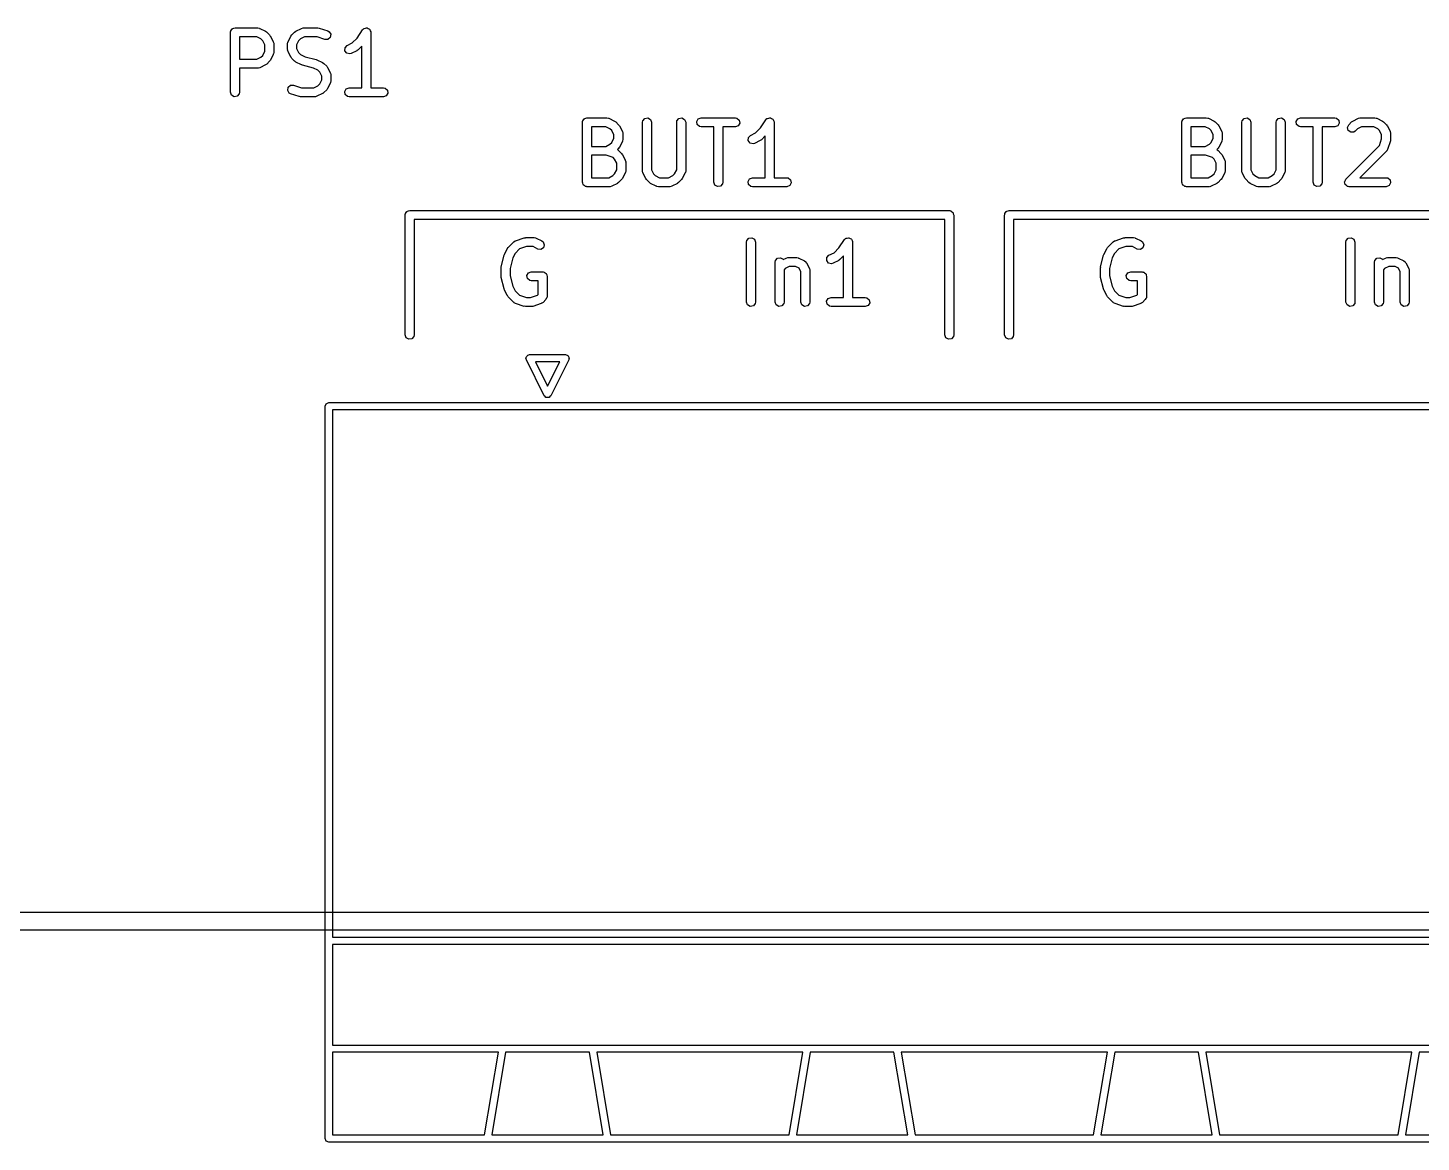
# Model space of a CAD drawing. Extents: x 51 to 223, y -135 to -33.
# Drawn here: x 110.83 to 134.07, y -134.56 to -115.97 of the extents above; entities that cross this region are included whole.
import ezdxf

# ---------------------------------------------------------------- set-up
doc = ezdxf.new("R2010")
doc.units = 0
doc.layers.add('BLACK', color=7, linetype='CONTINUOUS')

msp = doc.modelspace()

# ---------------------------------------------------------------- linework, layer by layer
at = {"layer": 'BLACK', "linetype": 'CONTINUOUS'}
for p, q in [((114.228, -116.002), (114.238, -115.985)), ((114.238, -115.985), (114.244, -115.983)), ((114.244, -115.983), (114.248, -115.977)), ((114.248, -115.977), (114.267, -115.974)), ((114.267, -115.974), (114.286, -115.967)), ((114.286, -115.967), (114.667, -115.967)), ((114.667, -115.967), (114.692, -115.972)), ((114.692, -115.972), (114.696, -115.975)), ((114.696, -115.975), (114.7, -115.975)), ((114.7, -115.975), (114.795, -116.023)), ((115.3, -116.023), (115.395, -115.975)), ((115.395, -115.975), (115.42, -115.968)), ((115.42, -115.968), (115.424, -115.969)), ((115.424, -115.969), (115.429, -115.967)), ((115.429, -115.967), (115.667, -115.967)), ((115.667, -115.967), (115.689, -115.971)), ((115.689, -115.971), (115.69, -115.971)), ((115.69, -115.971), (115.833, -116.019)), ((116.414, -116.001), (116.432, -115.982)), ((116.432, -115.982), (116.436, -115.981)), ((116.436, -115.981), (116.439, -115.977)), ((116.439, -115.977), (116.46, -115.974)), ((116.46, -115.974), (116.481, -115.968)), ((116.481, -115.968), (116.485, -115.969)), ((116.485, -115.969), (116.489, -115.969)), ((116.489, -115.969), (116.508, -115.979)), ((116.508, -115.979), (116.528, -115.988)), ((114.211, -116.042), (114.212, -116.033)), ((114.211, -117.042), (114.211, -116.042)), ((114.212, -116.029), (114.214, -116.026)), ((114.212, -116.033), (114.212, -116.029)), ((114.214, -116.026), (114.215, -116.017)), ((114.215, -116.017), (114.228, -116.002)), ((114.361, -116.117), (114.361, -116.491)), ((114.649, -116.117), (114.361, -116.117)), ((114.717, -116.152), (114.649, -116.117)), ((114.748, -116.182), (114.717, -116.152)), ((114.782, -116.251), (114.748, -116.182)), ((114.795, -116.023), (114.813, -116.036)), ((114.813, -116.036), (114.815, -116.037)), ((114.815, -116.037), (114.863, -116.085)), ((114.863, -116.085), (114.875, -116.103)), ((114.875, -116.103), (114.877, -116.104)), ((114.877, -116.104), (114.924, -116.199)), ((114.924, -116.199), (114.932, -116.224)), ((115.163, -116.233), (115.168, -116.207)), ((115.168, -116.207), (115.17, -116.204)), ((115.17, -116.204), (115.171, -116.199)), ((115.171, -116.199), (115.219, -116.104)), ((115.219, -116.104), (115.232, -116.086)), ((115.232, -116.086), (115.233, -116.085)), ((115.233, -116.085), (115.28, -116.037)), ((115.28, -116.037), (115.299, -116.024)), ((115.299, -116.024), (115.3, -116.023)), ((115.347, -116.182), (115.313, -116.251)), ((115.378, -116.152), (115.347, -116.182)), ((115.446, -116.117), (115.378, -116.152)), ((115.654, -116.117), (115.446, -116.117)), ((115.786, -116.161), (115.654, -116.117)), ((115.837, -116.16), (115.786, -116.161)), ((115.833, -116.019), (115.856, -116.031)), ((115.875, -116.126), (115.837, -116.16)), ((115.856, -116.031), (115.883, -116.075)), ((115.883, -116.075), (115.875, -116.126)), ((116.241, -116.219), (116.323, -116.137)), ((116.323, -116.137), (116.414, -116.001)), ((116.528, -115.988), (116.53, -115.992)), ((116.53, -115.992), (116.534, -115.994)), ((116.534, -115.994), (116.541, -116.015)), ((116.541, -116.015), (116.551, -116.034)), ((116.551, -116.034), (116.55, -116.038)), ((116.55, -116.038), (116.551, -116.042)), ((116.551, -116.042), (116.551, -116.967)), ((114.717, -116.457), (114.748, -116.427)), ((114.748, -116.427), (114.782, -116.358)), ((114.782, -116.358), (114.782, -116.251)), ((114.924, -116.409), (114.877, -116.504)), ((114.925, -116.405), (114.924, -116.409)), ((114.928, -116.401), (114.925, -116.405)), ((114.932, -116.376), (114.928, -116.401)), ((114.932, -116.224), (114.931, -116.229)), ((114.931, -116.229), (114.932, -116.233)), ((114.932, -116.233), (114.932, -116.376)), ((115.163, -116.328), (115.163, -116.233)), ((115.165, -116.332), (115.163, -116.328)), ((115.164, -116.337), (115.165, -116.332)), ((115.171, -116.362), (115.164, -116.337)), ((115.219, -116.457), (115.171, -116.362)), ((115.313, -116.251), (115.313, -116.31)), ((115.313, -116.31), (115.347, -116.379)), ((115.347, -116.379), (115.378, -116.409)), ((115.378, -116.409), (115.455, -116.448)), ((115.455, -116.448), (115.637, -116.493)), ((116.119, -116.349), (116.122, -116.298)), ((116.149, -116.391), (116.119, -116.349)), ((116.122, -116.298), (116.157, -116.261)), ((116.199, -116.403), (116.149, -116.391)), ((116.157, -116.261), (116.241, -116.219)), ((116.224, -116.395), (116.199, -116.403)), ((116.319, -116.348), (116.224, -116.395)), ((116.32, -116.346), (116.319, -116.348)), ((116.339, -116.334), (116.32, -116.346)), ((116.401, -116.271), (116.339, -116.334)), ((116.401, -116.967), (116.401, -116.271)), ((114.361, -116.491), (114.649, -116.491)), ((114.667, -116.641), (114.361, -116.641)), ((114.361, -116.641), (114.361, -117.042)), ((114.649, -116.491), (114.717, -116.457)), ((114.671, -116.64), (114.667, -116.641)), ((114.675, -116.641), (114.671, -116.64)), ((114.7, -116.633), (114.675, -116.641)), ((114.795, -116.586), (114.7, -116.633)), ((114.797, -116.584), (114.795, -116.586)), ((114.815, -116.572), (114.797, -116.584)), ((114.863, -116.524), (114.815, -116.572)), ((114.877, -116.504), (114.863, -116.523)), ((114.863, -116.523), (114.863, -116.524)), ((115.22, -116.458), (115.219, -116.457)), ((115.233, -116.476), (115.22, -116.458)), ((115.28, -116.524), (115.233, -116.476)), ((115.282, -116.525), (115.28, -116.524)), ((115.3, -116.538), (115.282, -116.525)), ((115.395, -116.586), (115.3, -116.538)), ((115.399, -116.586), (115.395, -116.586)), ((115.41, -116.591), (115.399, -116.586)), ((115.593, -116.637), (115.41, -116.591)), ((115.67, -116.675), (115.593, -116.637)), ((115.637, -116.493), (115.649, -116.499)), ((115.649, -116.499), (115.653, -116.499)), ((115.653, -116.499), (115.748, -116.547)), ((115.7, -116.706), (115.67, -116.675)), ((115.748, -116.547), (115.766, -116.56)), ((115.766, -116.56), (115.767, -116.561)), ((115.767, -116.561), (115.815, -116.608)), ((115.815, -116.608), (115.828, -116.627)), ((115.828, -116.627), (115.829, -116.628)), ((115.829, -116.628), (115.877, -116.723)), ((115.67, -116.933), (115.7, -116.903)), ((115.735, -116.774), (115.7, -116.706)), ((115.7, -116.903), (115.735, -116.834)), ((115.735, -116.834), (115.735, -116.774)), ((115.877, -116.885), (115.829, -116.981)), ((115.877, -116.723), (115.884, -116.748)), ((115.88, -116.878), (115.877, -116.881)), ((115.877, -116.881), (115.877, -116.885)), ((115.885, -116.852), (115.88, -116.878)), ((115.884, -116.748), (115.883, -116.752)), ((115.883, -116.752), (115.885, -116.757)), ((115.885, -116.757), (115.885, -116.852)), ((114.228, -117.091), (114.211, -117.042)), ((114.273, -117.116), (114.228, -117.091)), ((114.323, -117.107), (114.273, -117.116)), ((114.356, -117.068), (114.323, -117.107)), ((114.361, -117.042), (114.356, -117.068)), ((115.165, -117.01), (115.172, -116.959)), ((115.191, -117.054), (115.165, -117.01)), ((115.172, -116.959), (115.211, -116.925)), ((115.214, -117.066), (115.191, -117.054)), ((115.211, -116.925), (115.262, -116.924)), ((115.357, -117.114), (115.214, -117.066)), ((115.262, -116.924), (115.393, -116.967)), ((115.359, -117.113), (115.357, -117.114)), ((115.381, -117.117), (115.359, -117.113)), ((115.619, -117.117), (115.381, -117.117)), ((115.393, -116.967), (115.601, -116.967)), ((115.601, -116.967), (115.67, -116.933)), ((115.623, -117.116), (115.619, -117.117)), ((115.628, -117.117), (115.623, -117.116)), ((115.653, -117.109), (115.628, -117.117)), ((115.748, -117.062), (115.653, -117.109)), ((115.749, -117.061), (115.748, -117.062)), ((115.767, -117.048), (115.749, -117.061)), ((115.815, -117), (115.767, -117.048)), ((115.816, -116.999), (115.815, -117)), ((115.829, -116.981), (115.816, -116.999)), ((116.117, -117.029), (116.142, -116.985)), ((116.126, -117.08), (116.117, -117.029)), ((116.165, -117.113), (116.126, -117.08)), ((116.142, -116.985), (116.19, -116.967)), ((116.19, -117.117), (116.165, -117.113)), ((116.19, -116.967), (116.401, -116.967)), ((116.762, -117.117), (116.19, -117.117)), ((116.551, -116.967), (116.762, -116.967)), ((116.762, -116.967), (116.788, -116.972)), ((116.81, -117.1), (116.762, -117.117)), ((116.788, -116.972), (116.827, -117.005)), ((116.836, -117.055), (116.81, -117.1)), ((116.827, -117.005), (116.836, -117.055)), ((120.082, -117.542), (120.084, -117.533)), ((120.082, -118.542), (120.082, -117.542)), ((120.083, -117.529), (120.085, -117.526)), ((120.084, -117.533), (120.083, -117.529)), ((120.085, -117.526), (120.087, -117.517)), ((120.087, -117.517), (120.099, -117.502)), ((120.099, -117.502), (120.109, -117.485)), ((120.109, -117.485), (120.115, -117.483)), ((120.115, -117.483), (120.12, -117.477)), ((120.12, -117.477), (120.139, -117.474)), ((120.139, -117.474), (120.157, -117.467)), ((120.157, -117.467), (120.49, -117.467)), ((120.49, -117.467), (120.516, -117.472)), ((120.516, -117.472), (120.52, -117.475)), ((120.52, -117.475), (120.524, -117.475)), ((120.524, -117.475), (120.619, -117.523)), ((120.619, -117.523), (120.637, -117.536)), ((120.637, -117.536), (120.639, -117.537)), ((120.639, -117.537), (120.686, -117.585)), ((120.686, -117.585), (120.699, -117.603)), ((120.699, -117.603), (120.7, -117.604)), ((120.7, -117.604), (120.748, -117.699)), ((121.082, -117.542), (121.087, -117.517)), ((121.082, -118.352), (121.082, -117.542)), ((121.087, -117.517), (121.12, -117.477)), ((121.12, -117.477), (121.17, -117.469)), ((121.17, -117.469), (121.215, -117.494)), ((121.215, -117.494), (121.232, -117.542)), ((121.232, -117.542), (121.232, -118.334)), ((121.654, -117.542), (121.658, -117.517)), ((121.654, -118.334), (121.654, -117.542)), ((121.658, -117.517), (121.691, -117.477)), ((121.691, -117.477), (121.742, -117.469)), ((121.742, -117.469), (121.786, -117.494)), ((121.786, -117.494), (121.804, -117.542)), ((121.804, -117.542), (121.804, -118.352)), ((121.988, -117.529), (122.014, -117.485)), ((121.997, -117.58), (121.988, -117.529)), ((122.036, -117.613), (121.997, -117.58)), ((122.014, -117.485), (122.062, -117.467)), ((122.062, -117.467), (122.633, -117.467)), ((122.633, -117.467), (122.659, -117.472)), ((122.682, -117.6), (122.633, -117.617)), ((122.659, -117.472), (122.698, -117.505)), ((122.707, -117.555), (122.682, -117.6)), ((122.698, -117.505), (122.707, -117.555)), ((123.051, -117.637), (123.142, -117.501)), ((123.142, -117.501), (123.16, -117.482)), ((123.16, -117.482), (123.164, -117.481)), ((123.164, -117.481), (123.167, -117.477)), ((123.167, -117.477), (123.189, -117.474)), ((123.189, -117.474), (123.21, -117.468)), ((123.21, -117.468), (123.214, -117.469)), ((123.214, -117.469), (123.218, -117.469)), ((123.218, -117.469), (123.237, -117.479)), ((123.237, -117.479), (123.257, -117.488)), ((123.257, -117.488), (123.258, -117.492)), ((123.258, -117.492), (123.262, -117.494)), ((123.262, -117.494), (123.27, -117.515)), ((123.27, -117.515), (123.279, -117.534)), ((123.279, -117.534), (123.278, -117.538)), ((123.278, -117.538), (123.28, -117.542)), ((123.28, -117.542), (123.28, -118.467)), ((130.082, -117.542), (130.084, -117.533)), ((130.082, -118.542), (130.082, -117.542)), ((130.083, -117.529), (130.085, -117.526)), ((130.084, -117.533), (130.083, -117.529)), ((130.085, -117.526), (130.087, -117.517)), ((130.087, -117.517), (130.099, -117.502)), ((130.099, -117.502), (130.109, -117.485)), ((130.109, -117.485), (130.115, -117.483)), ((130.115, -117.483), (130.12, -117.477)), ((130.12, -117.477), (130.139, -117.474)), ((130.139, -117.474), (130.157, -117.467)), ((130.157, -117.467), (130.49, -117.467)), ((130.49, -117.467), (130.516, -117.472)), ((130.516, -117.472), (130.52, -117.475)), ((130.52, -117.475), (130.524, -117.475)), ((130.524, -117.475), (130.619, -117.523)), ((130.619, -117.523), (130.637, -117.536)), ((130.637, -117.536), (130.639, -117.537)), ((130.639, -117.537), (130.686, -117.585)), ((130.686, -117.585), (130.699, -117.603)), ((130.699, -117.603), (130.7, -117.604)), ((130.7, -117.604), (130.748, -117.699)), ((131.082, -117.542), (131.087, -117.517)), ((131.082, -118.352), (131.082, -117.542)), ((131.087, -117.517), (131.12, -117.477)), ((131.12, -117.477), (131.17, -117.469)), ((131.17, -117.469), (131.215, -117.494)), ((131.215, -117.494), (131.232, -117.542)), ((131.232, -117.542), (131.232, -118.334)), ((131.654, -117.542), (131.658, -117.517)), ((131.654, -118.334), (131.654, -117.542)), ((131.658, -117.517), (131.691, -117.477)), ((131.691, -117.477), (131.742, -117.469)), ((131.742, -117.469), (131.786, -117.494)), ((131.786, -117.494), (131.804, -117.542)), ((131.804, -117.542), (131.804, -118.352)), ((131.988, -117.529), (132.014, -117.485)), ((131.997, -117.58), (131.988, -117.529)), ((132.036, -117.613), (131.997, -117.58)), ((132.014, -117.485), (132.062, -117.467)), ((132.062, -117.467), (132.633, -117.467)), ((132.633, -117.467), (132.659, -117.472)), ((132.682, -117.6), (132.633, -117.617)), ((132.659, -117.472), (132.698, -117.505)), ((132.707, -117.555), (132.682, -117.6)), ((132.698, -117.505), (132.707, -117.555)), ((132.844, -117.631), (132.866, -117.585)), ((132.866, -117.585), (132.914, -117.537)), ((132.914, -117.537), (132.932, -117.524)), ((132.932, -117.524), (132.933, -117.523)), ((132.933, -117.523), (133.028, -117.475)), ((133.028, -117.475), (133.053, -117.468)), ((133.053, -117.468), (133.058, -117.469)), ((133.058, -117.469), (133.062, -117.467)), ((133.062, -117.467), (133.3, -117.467)), ((133.3, -117.467), (133.326, -117.472)), ((133.326, -117.472), (133.329, -117.475)), ((133.329, -117.475), (133.334, -117.475)), ((133.334, -117.475), (133.429, -117.523)), ((133.429, -117.523), (133.447, -117.536)), ((133.447, -117.536), (133.448, -117.537)), ((133.448, -117.537), (133.496, -117.585)), ((133.496, -117.585), (133.509, -117.603)), ((133.509, -117.603), (133.51, -117.604)), ((133.51, -117.604), (133.558, -117.699)), ((120.232, -117.617), (120.232, -117.944)), ((120.473, -117.617), (120.232, -117.617)), ((120.541, -117.652), (120.473, -117.617)), ((120.572, -117.682), (120.541, -117.652)), ((120.606, -117.751), (120.572, -117.682)), ((120.572, -117.879), (120.606, -117.81)), ((120.606, -117.81), (120.606, -117.751)), ((120.748, -117.699), (120.755, -117.724)), ((120.756, -117.828), (120.751, -117.854)), ((120.755, -117.724), (120.754, -117.729)), ((120.754, -117.729), (120.756, -117.733)), ((120.756, -117.733), (120.756, -117.828)), ((122.062, -117.617), (122.036, -117.613)), ((122.273, -117.617), (122.062, -117.617)), ((122.273, -118.542), (122.273, -117.617)), ((122.633, -117.617), (122.423, -117.617)), ((122.423, -117.617), (122.423, -118.542)), ((122.847, -117.849), (122.85, -117.798)), ((122.85, -117.798), (122.886, -117.761)), ((122.886, -117.761), (122.97, -117.719)), ((122.97, -117.719), (123.051, -117.637)), ((123.067, -117.834), (123.049, -117.846)), ((123.13, -117.771), (123.067, -117.834)), ((123.13, -118.467), (123.13, -117.771)), ((130.232, -117.617), (130.232, -117.944)), ((130.473, -117.617), (130.232, -117.617)), ((130.541, -117.652), (130.473, -117.617)), ((130.572, -117.682), (130.541, -117.652)), ((130.606, -117.751), (130.572, -117.682)), ((130.572, -117.879), (130.606, -117.81)), ((130.606, -117.81), (130.606, -117.751)), ((130.748, -117.699), (130.755, -117.724)), ((130.756, -117.828), (130.751, -117.854)), ((130.755, -117.724), (130.754, -117.729)), ((130.754, -117.729), (130.756, -117.733)), ((130.756, -117.733), (130.756, -117.828)), ((132.062, -117.617), (132.036, -117.613)), ((132.273, -117.617), (132.062, -117.617)), ((132.273, -118.542), (132.273, -117.617)), ((132.633, -117.617), (132.423, -117.617)), ((132.423, -117.617), (132.423, -118.542)), ((132.858, -117.681), (132.844, -117.631)), ((132.9, -117.71), (132.858, -117.681)), ((132.951, -117.706), (132.9, -117.71)), ((132.972, -117.691), (132.951, -117.706)), ((133.011, -117.652), (132.972, -117.691)), ((133.08, -117.617), (133.011, -117.652)), ((133.282, -117.617), (133.08, -117.617)), ((133.351, -117.652), (133.282, -117.617)), ((133.381, -117.682), (133.351, -117.652)), ((133.377, -117.93), (133.415, -117.816)), ((133.415, -117.751), (133.381, -117.682)), ((133.415, -117.816), (133.415, -117.751)), ((133.558, -117.699), (133.565, -117.724)), ((133.565, -117.828), (133.562, -117.85)), ((133.565, -117.724), (133.564, -117.729)), ((133.564, -117.729), (133.565, -117.733)), ((133.565, -117.733), (133.565, -117.828)), ((120.232, -117.944), (120.473, -117.944)), ((120.473, -117.944), (120.541, -117.909)), ((120.541, -117.909), (120.572, -117.879)), ((120.686, -117.976), (120.664, -117.999)), ((120.664, -117.999), (120.68, -118.007)), ((120.68, -118.007), (120.682, -118.011)), ((120.682, -118.011), (120.686, -118.013)), ((120.687, -117.975), (120.686, -117.976)), ((120.686, -118.013), (120.734, -118.061)), ((120.7, -117.957), (120.687, -117.975)), ((120.748, -117.862), (120.7, -117.957)), ((120.734, -118.061), (120.747, -118.079)), ((120.749, -117.857), (120.748, -117.862)), ((120.751, -117.854), (120.749, -117.857)), ((122.878, -117.891), (122.847, -117.849)), ((122.928, -117.903), (122.878, -117.891)), ((122.953, -117.895), (122.928, -117.903)), ((123.048, -117.848), (122.953, -117.895)), ((123.049, -117.846), (123.048, -117.848)), ((130.232, -117.944), (130.473, -117.944)), ((130.473, -117.944), (130.541, -117.909)), ((130.541, -117.909), (130.572, -117.879)), ((130.686, -117.976), (130.664, -117.999)), ((130.664, -117.999), (130.68, -118.007)), ((130.68, -118.007), (130.682, -118.011)), ((130.682, -118.011), (130.686, -118.013)), ((130.687, -117.975), (130.686, -117.976)), ((130.686, -118.013), (130.734, -118.061)), ((130.7, -117.957), (130.687, -117.975)), ((130.748, -117.862), (130.7, -117.957)), ((130.734, -118.061), (130.747, -118.079)), ((130.749, -117.857), (130.748, -117.862)), ((130.751, -117.854), (130.749, -117.857)), ((132.818, -118.489), (133.377, -117.93)), ((133.496, -118.024), (133.052, -118.467)), ((133.498, -118.02), (133.496, -118.024)), ((133.502, -118.018), (133.498, -118.02)), ((133.514, -117.995), (133.502, -118.018)), ((133.562, -117.852), (133.514, -117.995)), ((133.562, -117.85), (133.562, -117.852)), ((120.232, -118.094), (120.232, -118.467)), ((120.478, -118.094), (120.232, -118.094)), ((120.593, -118.132), (120.478, -118.094)), ((120.619, -118.158), (120.593, -118.132)), ((120.654, -118.227), (120.619, -118.158)), ((120.654, -118.334), (120.654, -118.227)), ((120.747, -118.079), (120.748, -118.08)), ((120.748, -118.08), (120.796, -118.176)), ((120.796, -118.176), (120.803, -118.2)), ((120.803, -118.2), (120.802, -118.205)), ((120.802, -118.205), (120.804, -118.209)), ((120.804, -118.209), (120.804, -118.352)), ((130.232, -118.094), (130.232, -118.467)), ((130.478, -118.094), (130.232, -118.094)), ((130.593, -118.132), (130.478, -118.094)), ((130.619, -118.158), (130.593, -118.132)), ((130.654, -118.227), (130.619, -118.158)), ((130.654, -118.334), (130.654, -118.227)), ((130.747, -118.079), (130.748, -118.08)), ((130.748, -118.08), (130.796, -118.176)), ((130.796, -118.176), (130.803, -118.2)), ((130.803, -118.2), (130.802, -118.205)), ((130.802, -118.205), (130.804, -118.209)), ((130.804, -118.209), (130.804, -118.352)), ((120.232, -118.467), (120.52, -118.467)), ((120.52, -118.467), (120.589, -118.433)), ((120.589, -118.433), (120.619, -118.403)), ((120.619, -118.403), (120.654, -118.334)), ((120.734, -118.5), (120.686, -118.548)), ((120.735, -118.499), (120.734, -118.5)), ((120.748, -118.481), (120.735, -118.499)), ((120.796, -118.385), (120.748, -118.481)), ((120.799, -118.378), (120.796, -118.381)), ((120.796, -118.381), (120.796, -118.385)), ((120.804, -118.352), (120.799, -118.378)), ((121.084, -118.356), (121.082, -118.352)), ((121.083, -118.36), (121.084, -118.356)), ((121.09, -118.385), (121.083, -118.36)), ((121.138, -118.481), (121.09, -118.385)), ((121.139, -118.482), (121.138, -118.481)), ((121.152, -118.5), (121.139, -118.482)), ((121.199, -118.548), (121.152, -118.5)), ((121.232, -118.334), (121.266, -118.403)), ((121.266, -118.403), (121.297, -118.433)), ((121.297, -118.433), (121.365, -118.467)), ((121.365, -118.467), (121.52, -118.467)), ((121.52, -118.467), (121.589, -118.433)), ((121.589, -118.433), (121.619, -118.403)), ((121.619, -118.403), (121.654, -118.334)), ((121.734, -118.5), (121.686, -118.548)), ((121.735, -118.499), (121.734, -118.5)), ((121.748, -118.481), (121.735, -118.499)), ((121.796, -118.385), (121.748, -118.481)), ((121.799, -118.378), (121.796, -118.381)), ((121.796, -118.381), (121.796, -118.385)), ((121.804, -118.352), (121.799, -118.378)), ((122.845, -118.529), (122.871, -118.485)), ((122.854, -118.58), (122.845, -118.529)), ((122.871, -118.485), (122.919, -118.467)), ((122.919, -118.467), (123.13, -118.467)), ((123.28, -118.467), (123.49, -118.467)), ((123.49, -118.467), (123.516, -118.472)), ((123.516, -118.472), (123.555, -118.505)), ((123.555, -118.505), (123.564, -118.555)), ((130.232, -118.467), (130.52, -118.467)), ((130.52, -118.467), (130.589, -118.433)), ((130.589, -118.433), (130.619, -118.403)), ((130.619, -118.403), (130.654, -118.334)), ((130.734, -118.5), (130.686, -118.548)), ((130.735, -118.499), (130.734, -118.5)), ((130.748, -118.481), (130.735, -118.499)), ((130.796, -118.385), (130.748, -118.481)), ((130.799, -118.378), (130.796, -118.381)), ((130.796, -118.381), (130.796, -118.385)), ((130.804, -118.352), (130.799, -118.378)), ((131.084, -118.356), (131.082, -118.352)), ((131.083, -118.36), (131.084, -118.356)), ((131.09, -118.385), (131.083, -118.36)), ((131.138, -118.481), (131.09, -118.385)), ((131.139, -118.482), (131.138, -118.481)), ((131.152, -118.5), (131.139, -118.482)), ((131.199, -118.548), (131.152, -118.5)), ((131.232, -118.334), (131.266, -118.403)), ((131.266, -118.403), (131.297, -118.433)), ((131.297, -118.433), (131.365, -118.467)), ((131.365, -118.467), (131.52, -118.467)), ((131.52, -118.467), (131.589, -118.433)), ((131.589, -118.433), (131.619, -118.403)), ((131.619, -118.403), (131.654, -118.334)), ((131.734, -118.5), (131.686, -118.548)), ((131.735, -118.499), (131.734, -118.5)), ((131.748, -118.481), (131.735, -118.499)), ((131.796, -118.385), (131.748, -118.481)), ((131.799, -118.378), (131.796, -118.381)), ((131.796, -118.381), (131.796, -118.385)), ((131.804, -118.352), (131.799, -118.378)), ((132.797, -118.536), (132.798, -118.533)), ((132.803, -118.558), (132.797, -118.536)), ((132.798, -118.529), (132.809, -118.51)), ((132.798, -118.533), (132.798, -118.529)), ((132.809, -118.51), (132.818, -118.489)), ((133.052, -118.467), (133.49, -118.467)), ((133.49, -118.467), (133.516, -118.472)), ((133.516, -118.472), (133.555, -118.505)), ((133.555, -118.505), (133.564, -118.555)), ((120.089, -118.561), (120.082, -118.542)), ((120.092, -118.58), (120.089, -118.561)), ((120.097, -118.584), (120.092, -118.58)), ((120.1, -118.591), (120.097, -118.584)), ((120.117, -118.6), (120.1, -118.591)), ((120.131, -118.613), (120.117, -118.6)), ((120.141, -118.615), (120.131, -118.613)), ((120.144, -118.616), (120.141, -118.615)), ((120.147, -118.616), (120.144, -118.616)), ((120.157, -118.617), (120.147, -118.616)), ((120.538, -118.617), (120.157, -118.617)), ((120.542, -118.616), (120.538, -118.617)), ((120.547, -118.617), (120.542, -118.616)), ((120.572, -118.609), (120.547, -118.617)), ((120.667, -118.562), (120.572, -118.609)), ((120.668, -118.561), (120.667, -118.562)), ((120.686, -118.548), (120.668, -118.561)), ((121.201, -118.548), (121.199, -118.548)), ((121.219, -118.562), (121.201, -118.548)), ((121.314, -118.609), (121.219, -118.562)), ((121.319, -118.61), (121.314, -118.609)), ((121.322, -118.613), (121.319, -118.61)), ((121.348, -118.617), (121.322, -118.613)), ((121.538, -118.617), (121.348, -118.617)), ((121.542, -118.616), (121.538, -118.617)), ((121.547, -118.617), (121.542, -118.616)), ((121.572, -118.609), (121.547, -118.617)), ((121.667, -118.562), (121.572, -118.609)), ((121.668, -118.561), (121.667, -118.562)), ((121.686, -118.548), (121.668, -118.561)), ((122.29, -118.591), (122.273, -118.542)), ((122.335, -118.616), (122.29, -118.591)), ((122.385, -118.607), (122.335, -118.616)), ((122.418, -118.568), (122.385, -118.607)), ((122.423, -118.542), (122.418, -118.568)), ((122.893, -118.613), (122.854, -118.58)), ((122.919, -118.617), (122.893, -118.613)), ((123.49, -118.617), (122.919, -118.617)), ((123.539, -118.6), (123.49, -118.617)), ((123.564, -118.555), (123.539, -118.6)), ((130.089, -118.561), (130.082, -118.542)), ((130.092, -118.58), (130.089, -118.561)), ((130.097, -118.584), (130.092, -118.58)), ((130.1, -118.591), (130.097, -118.584)), ((130.117, -118.6), (130.1, -118.591)), ((130.131, -118.613), (130.117, -118.6)), ((130.141, -118.615), (130.131, -118.613)), ((130.144, -118.616), (130.141, -118.615)), ((130.147, -118.616), (130.144, -118.616)), ((130.157, -118.617), (130.147, -118.616)), ((130.538, -118.617), (130.157, -118.617)), ((130.542, -118.616), (130.538, -118.617)), ((130.547, -118.617), (130.542, -118.616)), ((130.572, -118.609), (130.547, -118.617)), ((130.667, -118.562), (130.572, -118.609)), ((130.668, -118.561), (130.667, -118.562)), ((130.686, -118.548), (130.668, -118.561)), ((131.201, -118.548), (131.199, -118.548)), ((131.219, -118.562), (131.201, -118.548)), ((131.314, -118.609), (131.219, -118.562)), ((131.319, -118.61), (131.314, -118.609)), ((131.322, -118.613), (131.319, -118.61)), ((131.348, -118.617), (131.322, -118.613)), ((131.538, -118.617), (131.348, -118.617)), ((131.542, -118.616), (131.538, -118.617)), ((131.547, -118.617), (131.542, -118.616)), ((131.572, -118.609), (131.547, -118.617)), ((131.667, -118.562), (131.572, -118.609)), ((131.668, -118.561), (131.667, -118.562)), ((131.686, -118.548), (131.668, -118.561)), ((132.29, -118.591), (132.273, -118.542)), ((132.335, -118.616), (132.29, -118.591)), ((132.385, -118.607), (132.335, -118.616)), ((132.418, -118.568), (132.385, -118.607)), ((132.423, -118.542), (132.418, -118.568)), ((132.806, -118.58), (132.803, -118.558)), ((132.809, -118.582), (132.806, -118.58)), ((132.81, -118.585), (132.809, -118.582)), ((132.828, -118.598), (132.81, -118.585)), ((132.846, -118.613), (132.828, -118.598)), ((132.85, -118.614), (132.846, -118.613)), ((132.852, -118.615), (132.85, -118.614)), ((132.855, -118.615), (132.852, -118.615)), ((132.871, -118.617), (132.855, -118.615)), ((133.49, -118.617), (132.871, -118.617)), ((133.539, -118.6), (133.49, -118.617)), ((133.564, -118.555), (133.539, -118.6)), ((117.125, -119.09), (117.127, -119.08)), ((117.125, -121.09), (117.125, -119.09)), ((117.126, -119.077), (117.128, -119.074)), ((117.127, -119.08), (117.126, -119.077)), ((117.128, -119.074), (117.13, -119.064)), ((117.13, -119.064), (117.142, -119.049)), ((117.142, -119.049), (117.152, -119.033)), ((117.152, -119.033), (117.158, -119.03)), ((117.158, -119.03), (117.162, -119.025)), ((117.162, -119.025), (117.182, -119.022)), ((117.182, -119.022), (117.2, -119.015)), ((117.2, -119.015), (126.2, -119.015)), ((126.125, -119.165), (117.275, -119.165)), ((117.275, -119.165), (117.275, -121.09)), ((126.125, -121.09), (126.125, -119.165)), ((126.2, -119.015), (126.21, -119.017)), ((126.21, -119.017), (126.213, -119.016)), ((126.213, -119.016), (126.216, -119.018)), ((126.216, -119.018), (126.226, -119.02)), ((126.226, -119.02), (126.241, -119.032)), ((126.241, -119.032), (126.257, -119.042)), ((126.257, -119.042), (126.26, -119.048)), ((126.26, -119.048), (126.265, -119.052)), ((126.265, -119.052), (126.268, -119.072)), ((126.268, -119.072), (126.275, -119.09)), ((126.275, -119.09), (126.275, -121.09)), ((127.125, -119.09), (127.127, -119.08)), ((127.125, -121.09), (127.125, -119.09)), ((127.126, -119.077), (127.128, -119.074)), ((127.127, -119.08), (127.126, -119.077)), ((127.128, -119.074), (127.13, -119.064)), ((127.13, -119.064), (127.142, -119.049)), ((127.142, -119.049), (127.152, -119.033)), ((127.152, -119.033), (127.158, -119.03)), ((127.158, -119.03), (127.162, -119.025)), ((127.162, -119.025), (127.182, -119.022)), ((127.182, -119.022), (127.2, -119.015)), ((127.2, -119.015), (136.2, -119.015)), ((136.125, -119.165), (127.275, -119.165)), ((127.275, -119.165), (127.275, -121.09)), ((118.967, -119.519), (119.11, -119.471)), ((119.11, -119.471), (119.132, -119.468)), ((119.132, -119.468), (119.133, -119.467)), ((119.133, -119.467), (119.276, -119.467)), ((119.276, -119.467), (119.302, -119.472)), ((122.858, -119.477), (122.908, -119.469)), ((122.908, -119.469), (122.953, -119.494)), ((124.498, -119.474), (124.519, -119.468)), ((124.519, -119.468), (124.523, -119.469)), ((124.523, -119.469), (124.527, -119.469)), ((124.527, -119.469), (124.546, -119.479)), ((128.967, -119.519), (129.11, -119.471)), ((129.11, -119.471), (129.132, -119.468)), ((129.132, -119.468), (129.133, -119.467)), ((129.133, -119.467), (129.276, -119.467)), ((129.276, -119.467), (129.302, -119.472)), ((132.858, -119.477), (132.908, -119.469)), ((132.908, -119.469), (132.953, -119.494)), ((118.781, -119.747), (118.828, -119.652)), ((118.828, -119.652), (118.842, -119.634)), ((118.842, -119.632), (118.937, -119.537)), ((118.842, -119.634), (118.842, -119.632)), ((118.937, -119.537), (118.959, -119.522)), ((119.031, -119.656), (118.957, -119.73)), ((118.959, -119.522), (118.963, -119.522)), ((118.963, -119.522), (118.967, -119.519)), ((119.146, -119.617), (119.031, -119.656)), ((119.258, -119.617), (119.146, -119.617)), ((119.338, -119.657), (119.258, -119.617)), ((119.302, -119.472), (119.305, -119.475)), ((119.305, -119.475), (119.31, -119.475)), ((119.31, -119.475), (119.405, -119.523)), ((119.389, -119.663), (119.338, -119.657)), ((119.432, -119.635), (119.389, -119.663)), ((119.405, -119.523), (119.426, -119.538)), ((119.426, -119.538), (119.446, -119.586)), ((119.446, -119.586), (119.432, -119.635)), ((122.82, -119.542), (122.825, -119.517)), ((122.82, -120.542), (122.82, -119.542)), ((122.825, -119.517), (122.858, -119.477)), ((122.953, -119.494), (122.97, -119.542)), ((122.97, -119.542), (122.97, -120.542)), ((124.279, -119.719), (124.361, -119.637)), ((124.361, -119.637), (124.452, -119.501)), ((124.452, -119.501), (124.47, -119.482)), ((124.47, -119.482), (124.474, -119.481)), ((124.474, -119.481), (124.477, -119.477)), ((124.477, -119.477), (124.498, -119.474)), ((124.546, -119.479), (124.566, -119.488)), ((124.566, -119.488), (124.568, -119.492)), ((124.568, -119.492), (124.572, -119.494)), ((124.572, -119.494), (124.579, -119.515)), ((124.579, -119.515), (124.589, -119.534)), ((124.589, -119.534), (124.588, -119.538)), ((124.588, -119.538), (124.589, -119.542)), ((124.589, -119.542), (124.589, -120.467)), ((128.781, -119.747), (128.828, -119.652)), ((128.828, -119.652), (128.842, -119.634)), ((128.842, -119.632), (128.937, -119.537)), ((128.842, -119.634), (128.842, -119.632)), ((128.937, -119.537), (128.959, -119.522)), ((129.031, -119.656), (128.957, -119.73)), ((128.959, -119.522), (128.963, -119.522)), ((128.963, -119.522), (128.967, -119.519)), ((129.146, -119.617), (129.031, -119.656)), ((129.258, -119.617), (129.146, -119.617)), ((129.338, -119.657), (129.258, -119.617)), ((129.302, -119.472), (129.305, -119.475)), ((129.305, -119.475), (129.31, -119.475)), ((129.31, -119.475), (129.405, -119.523)), ((129.389, -119.663), (129.338, -119.657)), ((129.432, -119.635), (129.389, -119.663)), ((129.405, -119.523), (129.426, -119.538)), ((129.426, -119.538), (129.446, -119.586)), ((129.446, -119.586), (129.432, -119.635)), ((132.82, -119.542), (132.825, -119.517)), ((132.82, -120.542), (132.82, -119.542)), ((132.825, -119.517), (132.858, -119.477)), ((132.953, -119.494), (132.97, -119.542)), ((132.97, -119.542), (132.97, -120.542)), ((118.727, -119.953), (118.775, -119.762)), ((118.775, -119.762), (118.78, -119.75)), ((118.78, -119.75), (118.781, -119.747)), ((118.918, -119.807), (118.875, -119.98)), ((118.957, -119.73), (118.918, -119.807)), ((123.296, -119.876), (123.301, -119.85)), ((123.296, -120.542), (123.296, -119.876)), ((123.301, -119.85), (123.334, -119.811)), ((123.334, -119.811), (123.384, -119.802)), ((123.384, -119.802), (123.429, -119.828)), ((123.429, -119.828), (123.431, -119.833)), ((123.431, -119.833), (123.481, -119.809)), ((123.481, -119.809), (123.506, -119.801)), ((123.506, -119.801), (123.51, -119.802)), ((123.51, -119.802), (123.514, -119.801)), ((123.514, -119.801), (123.657, -119.801)), ((123.657, -119.801), (123.683, -119.805)), ((123.683, -119.805), (123.686, -119.808)), ((123.686, -119.808), (123.691, -119.809)), ((123.691, -119.809), (123.786, -119.856)), ((123.786, -119.856), (123.807, -119.872)), ((123.807, -119.872), (123.811, -119.882)), ((123.811, -119.882), (123.819, -119.89)), ((123.819, -119.89), (123.867, -119.985)), ((124.157, -119.849), (124.16, -119.798)), ((124.187, -119.891), (124.157, -119.849)), ((124.16, -119.798), (124.195, -119.761)), ((124.237, -119.903), (124.187, -119.891)), ((124.195, -119.761), (124.279, -119.719)), ((124.262, -119.895), (124.237, -119.903)), ((124.357, -119.848), (124.262, -119.895)), ((124.358, -119.846), (124.357, -119.848)), ((124.377, -119.834), (124.358, -119.846)), ((124.439, -119.771), (124.377, -119.834)), ((124.439, -120.467), (124.439, -119.771)), ((128.727, -119.953), (128.775, -119.762)), ((128.775, -119.762), (128.78, -119.75)), ((128.78, -119.75), (128.781, -119.747)), ((128.918, -119.807), (128.875, -119.98)), ((128.957, -119.73), (128.918, -119.807)), ((133.296, -119.876), (133.301, -119.85)), ((133.296, -120.542), (133.296, -119.876)), ((133.301, -119.85), (133.334, -119.811)), ((133.334, -119.811), (133.384, -119.802)), ((133.384, -119.802), (133.429, -119.828)), ((133.429, -119.828), (133.431, -119.833)), ((133.431, -119.833), (133.481, -119.809)), ((133.481, -119.809), (133.506, -119.801)), ((133.506, -119.801), (133.51, -119.802)), ((133.51, -119.802), (133.514, -119.801)), ((133.514, -119.801), (133.657, -119.801)), ((133.657, -119.801), (133.683, -119.805)), ((133.683, -119.805), (133.686, -119.808)), ((133.686, -119.808), (133.691, -119.809)), ((133.691, -119.809), (133.786, -119.856)), ((133.786, -119.856), (133.807, -119.872)), ((133.807, -119.872), (133.811, -119.882)), ((133.811, -119.882), (133.819, -119.89)), ((133.819, -119.89), (133.867, -119.985)), ((118.725, -119.971), (118.728, -119.956)), ((118.725, -120.114), (118.725, -119.971)), ((118.726, -120.117), (118.725, -120.114)), ((118.727, -120.132), (118.726, -120.117)), ((118.728, -119.956), (118.727, -119.953)), ((118.775, -120.322), (118.727, -120.132)), ((118.875, -119.98), (118.875, -120.105)), ((118.875, -120.105), (118.918, -120.278)), ((119.155, -120.101), (119.18, -120.056)), ((119.164, -120.151), (119.155, -120.101)), ((119.203, -120.184), (119.164, -120.151)), ((119.18, -120.056), (119.229, -120.039)), ((119.229, -120.039), (119.419, -120.039)), ((119.419, -120.039), (119.429, -120.041)), ((119.429, -120.041), (119.432, -120.04)), ((119.432, -120.04), (119.435, -120.042)), ((119.435, -120.042), (119.445, -120.043)), ((119.445, -120.043), (119.46, -120.056)), ((119.46, -120.056), (119.477, -120.066)), ((119.477, -120.066), (119.479, -120.072)), ((119.479, -120.072), (119.484, -120.076)), ((119.484, -120.076), (119.487, -120.096)), ((119.487, -120.096), (119.494, -120.114)), ((119.494, -120.114), (119.494, -120.447)), ((123.463, -119.985), (123.446, -120.002)), ((123.446, -120.002), (123.446, -120.542)), ((123.532, -119.951), (123.463, -119.985)), ((123.639, -119.951), (123.532, -119.951)), ((123.696, -119.979), (123.639, -119.951)), ((123.725, -120.036), (123.696, -119.979)), ((123.725, -120.542), (123.725, -120.036)), ((123.867, -119.985), (123.875, -120.01)), ((123.875, -120.01), (123.873, -120.014)), ((123.873, -120.014), (123.875, -120.019)), ((123.875, -120.019), (123.875, -120.542)), ((128.725, -119.971), (128.728, -119.956)), ((128.725, -120.114), (128.725, -119.971)), ((128.726, -120.117), (128.725, -120.114)), ((128.727, -120.132), (128.726, -120.117)), ((128.728, -119.956), (128.727, -119.953)), ((128.775, -120.322), (128.727, -120.132)), ((128.875, -119.98), (128.875, -120.105)), ((128.875, -120.105), (128.918, -120.278)), ((129.155, -120.101), (129.18, -120.056)), ((129.164, -120.151), (129.155, -120.101)), ((129.203, -120.184), (129.164, -120.151)), ((129.18, -120.056), (129.229, -120.039)), ((129.229, -120.039), (129.419, -120.039)), ((129.419, -120.039), (129.429, -120.041)), ((129.429, -120.041), (129.432, -120.04)), ((129.432, -120.04), (129.435, -120.042)), ((129.435, -120.042), (129.445, -120.043)), ((129.445, -120.043), (129.46, -120.056)), ((129.46, -120.056), (129.476, -120.066)), ((129.476, -120.066), (129.479, -120.072)), ((129.479, -120.072), (129.484, -120.076)), ((129.484, -120.076), (129.487, -120.096)), ((129.487, -120.096), (129.494, -120.114)), ((129.494, -120.114), (129.494, -120.447)), ((133.463, -119.985), (133.446, -120.002)), ((133.446, -120.002), (133.446, -120.542)), ((133.532, -119.951), (133.463, -119.985)), ((133.639, -119.951), (133.532, -119.951)), ((133.696, -119.979), (133.639, -119.951)), ((133.725, -120.036), (133.696, -119.979)), ((133.725, -120.542), (133.725, -120.036)), ((133.867, -119.985), (133.875, -120.01)), ((133.875, -120.01), (133.873, -120.014)), ((133.873, -120.014), (133.875, -120.019)), ((133.875, -120.019), (133.875, -120.542)), ((118.777, -120.325), (118.775, -120.322)), ((118.781, -120.338), (118.777, -120.325)), ((118.828, -120.433), (118.781, -120.338)), ((118.918, -120.278), (118.957, -120.355)), ((118.957, -120.355), (119.031, -120.429)), ((119.229, -120.189), (119.203, -120.184)), ((119.344, -120.189), (119.229, -120.189)), ((119.344, -120.416), (119.344, -120.189)), ((128.777, -120.325), (128.775, -120.322)), ((128.781, -120.338), (128.777, -120.325)), ((128.828, -120.433), (128.781, -120.338)), ((128.918, -120.278), (128.957, -120.355)), ((128.957, -120.355), (129.031, -120.429)), ((129.229, -120.189), (129.203, -120.184)), ((129.344, -120.189), (129.229, -120.189)), ((129.344, -120.416), (129.344, -120.189)), ((118.829, -120.434), (118.828, -120.433)), ((118.842, -120.453), (118.829, -120.434)), ((118.937, -120.548), (118.842, -120.453)), ((118.942, -120.55), (118.937, -120.548)), ((118.944, -120.554), (118.942, -120.55)), ((118.967, -120.566), (118.944, -120.554)), ((119.11, -120.614), (118.967, -120.566)), ((119.031, -120.429), (119.146, -120.467)), ((119.111, -120.613), (119.11, -120.614)), ((119.133, -120.617), (119.111, -120.613)), ((119.229, -120.617), (119.133, -120.617)), ((119.146, -120.467), (119.216, -120.467)), ((119.216, -120.467), (119.331, -120.429)), ((119.23, -120.617), (119.229, -120.617)), ((119.252, -120.614), (119.23, -120.617)), ((119.395, -120.566), (119.252, -120.614)), ((119.331, -120.429), (119.344, -120.416)), ((119.399, -120.563), (119.395, -120.566)), ((119.403, -120.563), (119.399, -120.563)), ((119.424, -120.548), (119.403, -120.563)), ((119.472, -120.5), (119.424, -120.548)), ((119.479, -120.485), (119.472, -120.5)), ((119.49, -120.473), (119.479, -120.485)), ((119.492, -120.457), (119.49, -120.473)), ((119.494, -120.454), (119.492, -120.457)), ((119.494, -120.447), (119.493, -120.452)), ((119.493, -120.452), (119.494, -120.454)), ((122.838, -120.591), (122.82, -120.542)), ((122.882, -120.616), (122.838, -120.591)), ((122.933, -120.607), (122.882, -120.616)), ((122.966, -120.568), (122.933, -120.607)), ((122.97, -120.542), (122.966, -120.568)), ((123.314, -120.591), (123.296, -120.542)), ((123.358, -120.616), (123.314, -120.591)), ((123.409, -120.607), (123.358, -120.616)), ((123.442, -120.568), (123.409, -120.607)), ((123.446, -120.542), (123.442, -120.568)), ((123.743, -120.591), (123.725, -120.542)), ((123.787, -120.616), (123.743, -120.591)), ((123.837, -120.607), (123.787, -120.616)), ((123.87, -120.568), (123.837, -120.607)), ((123.875, -120.542), (123.87, -120.568)), ((124.155, -120.529), (124.18, -120.485)), ((124.164, -120.58), (124.155, -120.529)), ((124.203, -120.613), (124.164, -120.58)), ((124.18, -120.485), (124.229, -120.467)), ((124.229, -120.617), (124.203, -120.613)), ((124.229, -120.467), (124.439, -120.467)), ((124.8, -120.617), (124.229, -120.617)), ((124.589, -120.467), (124.8, -120.467)), ((124.8, -120.467), (124.826, -120.472)), ((124.848, -120.6), (124.8, -120.617)), ((124.826, -120.472), (124.865, -120.505)), ((124.874, -120.555), (124.848, -120.6)), ((124.865, -120.505), (124.874, -120.555)), ((128.829, -120.434), (128.828, -120.433)), ((128.842, -120.453), (128.829, -120.434)), ((128.937, -120.548), (128.842, -120.453)), ((128.942, -120.55), (128.937, -120.548)), ((128.944, -120.554), (128.942, -120.55)), ((128.967, -120.566), (128.944, -120.554)), ((129.11, -120.614), (128.967, -120.566)), ((129.031, -120.429), (129.146, -120.467)), ((129.111, -120.613), (129.11, -120.614)), ((129.133, -120.617), (129.111, -120.613)), ((129.229, -120.617), (129.133, -120.617)), ((129.146, -120.467), (129.216, -120.467)), ((129.216, -120.467), (129.331, -120.429)), ((129.23, -120.617), (129.229, -120.617)), ((129.252, -120.614), (129.23, -120.617)), ((129.395, -120.566), (129.252, -120.614)), ((129.331, -120.429), (129.344, -120.416)), ((129.399, -120.563), (129.395, -120.566)), ((129.403, -120.563), (129.399, -120.563)), ((129.424, -120.548), (129.403, -120.563)), ((129.472, -120.5), (129.424, -120.548)), ((129.479, -120.485), (129.472, -120.5)), ((129.49, -120.473), (129.479, -120.485)), ((129.492, -120.457), (129.49, -120.473)), ((129.494, -120.454), (129.492, -120.457)), ((129.494, -120.447), (129.493, -120.452)), ((129.493, -120.452), (129.494, -120.454)), ((132.838, -120.591), (132.82, -120.542)), ((132.882, -120.616), (132.838, -120.591)), ((132.933, -120.607), (132.882, -120.616)), ((132.966, -120.568), (132.933, -120.607)), ((132.97, -120.542), (132.966, -120.568)), ((133.314, -120.591), (133.296, -120.542)), ((133.358, -120.616), (133.314, -120.591)), ((133.409, -120.607), (133.358, -120.616)), ((133.442, -120.568), (133.409, -120.607)), ((133.446, -120.542), (133.442, -120.568)), ((133.743, -120.591), (133.725, -120.542)), ((133.787, -120.616), (133.743, -120.591)), ((133.838, -120.607), (133.787, -120.616)), ((133.87, -120.568), (133.838, -120.607)), ((133.875, -120.542), (133.87, -120.568)), ((117.143, -121.138), (117.125, -121.09)), ((117.275, -121.09), (117.27, -121.116)), ((126.143, -121.138), (126.125, -121.09)), ((126.275, -121.09), (126.27, -121.116)), ((127.143, -121.138), (127.125, -121.09)), ((127.275, -121.09), (127.27, -121.116)), ((117.187, -121.164), (117.143, -121.138)), ((117.237, -121.155), (117.187, -121.164)), ((117.27, -121.116), (117.237, -121.155)), ((126.187, -121.164), (126.143, -121.138)), ((126.237, -121.155), (126.187, -121.164)), ((126.27, -121.116), (126.237, -121.155)), ((127.187, -121.164), (127.143, -121.138)), ((127.237, -121.155), (127.187, -121.164)), ((127.27, -121.116), (127.237, -121.155)), ((119.14, -121.48), (119.144, -121.471)), ((119.145, -121.493), (119.14, -121.48)), ((119.143, -121.461), (119.152, -121.45)), ((119.144, -121.471), (119.143, -121.461)), ((119.146, -121.507), (119.145, -121.493)), ((119.446, -122.107), (119.146, -121.507)), ((119.152, -121.45), (119.158, -121.438)), ((119.158, -121.438), (119.167, -121.434)), ((119.167, -121.434), (119.173, -121.426)), ((119.173, -121.426), (119.187, -121.425)), ((119.187, -121.425), (119.2, -121.42)), ((119.2, -121.42), (119.8, -121.42)), ((119.297, -121.54), (119.5, -121.946)), ((119.703, -121.54), (119.297, -121.54)), ((119.5, -121.946), (119.703, -121.54)), ((119.854, -121.507), (119.554, -122.107)), ((119.8, -121.42), (119.813, -121.425)), ((119.813, -121.425), (119.827, -121.426)), ((119.827, -121.426), (119.833, -121.434)), ((119.833, -121.434), (119.842, -121.438)), ((119.842, -121.438), (119.848, -121.45)), ((119.848, -121.45), (119.857, -121.461)), ((119.855, -121.493), (119.854, -121.507)), ((119.86, -121.48), (119.855, -121.493)), ((119.857, -121.461), (119.856, -121.471)), ((119.856, -121.471), (119.86, -121.48)), ((115.79, -122.28), (115.808, -122.238)), ((115.808, -122.238), (115.85, -122.22)), ((115.85, -122.22), (158.71, -122.22)), ((119.461, -122.119), (119.446, -122.107)), ((119.473, -122.134), (119.461, -122.119)), ((119.478, -122.134), (119.473, -122.134)), ((119.481, -122.137), (119.478, -122.134)), ((119.5, -122.136), (119.481, -122.137)), ((119.519, -122.137), (119.5, -122.136)), ((119.522, -122.134), (119.519, -122.137)), ((119.527, -122.134), (119.522, -122.134)), ((119.539, -122.119), (119.527, -122.134)), ((119.554, -122.107), (119.539, -122.119)), ((115.79, -134.5), (115.79, -122.28)), ((115.91, -122.34), (115.91, -131.14)), ((158.65, -122.34), (115.91, -122.34)), ((51.075, -130.725), (222.775, -130.725)), ((222.925, -131.025), (50.925, -131.025)), ((115.91, -131.14), (158.65, -131.14)), ((115.91, -131.26), (115.91, -132.94)), ((158.65, -131.26), (115.91, -131.26)), ((115.91, -132.94), (158.65, -132.94)), ((115.91, -133.06), (115.91, -134.44)), ((118.679, -133.06), (115.91, -133.06)), ((118.449, -134.44), (118.679, -133.06)), ((118.801, -133.06), (118.571, -134.44)), ((120.199, -133.06), (118.801, -133.06)), ((120.429, -134.44), (120.199, -133.06)), ((120.321, -133.06), (120.551, -134.44)), ((123.759, -133.06), (120.321, -133.06)), ((123.529, -134.44), (123.759, -133.06)), ((123.881, -133.06), (123.651, -134.44)), ((125.279, -133.06), (123.881, -133.06)), ((125.509, -134.44), (125.279, -133.06)), ((125.401, -133.06), (125.631, -134.44)), ((128.839, -133.06), (125.401, -133.06)), ((128.609, -134.44), (128.839, -133.06)), ((128.961, -133.06), (128.731, -134.44)), ((130.359, -133.06), (128.961, -133.06)), ((130.589, -134.44), (130.359, -133.06)), ((130.481, -133.06), (130.711, -134.44)), ((133.919, -133.06), (130.481, -133.06)), ((133.689, -134.44), (133.919, -133.06)), ((134.041, -133.06), (133.811, -134.44)), ((135.439, -133.06), (134.041, -133.06)), ((115.808, -134.542), (115.79, -134.5)), ((115.85, -134.56), (115.808, -134.542)), ((158.71, -134.56), (115.85, -134.56)), ((115.91, -134.44), (118.449, -134.44)), ((118.571, -134.44), (120.429, -134.44)), ((120.551, -134.44), (123.529, -134.44)), ((123.651, -134.44), (125.509, -134.44)), ((125.631, -134.44), (128.609, -134.44)), ((128.731, -134.44), (130.589, -134.44)), ((130.711, -134.44), (133.689, -134.44)), ((133.811, -134.44), (135.669, -134.44))]:
    msp.add_line(p, q, dxfattribs=at)

doc.saveas('drawing.dxf')
